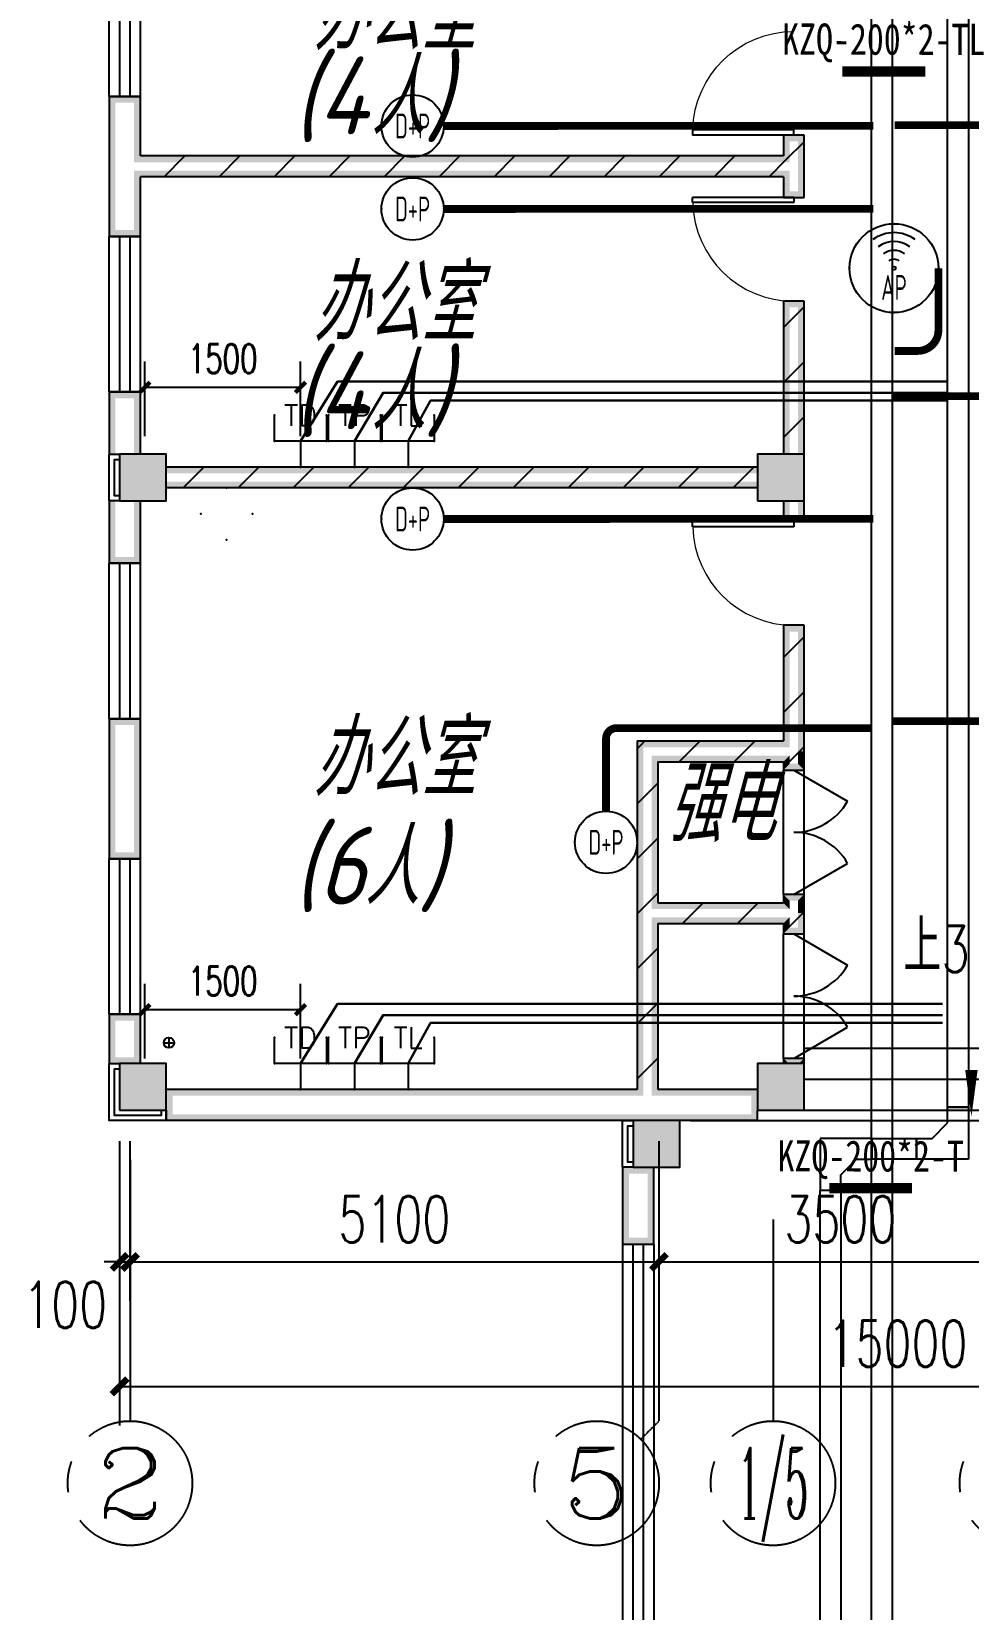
# Model space of a CAD drawing. Extents: x 1241380 to 1952554, y 1012187 to 1766051.
# Drawn here: x 1574716 to 1583749, y 1054050 to 1069263 of the extents above; entities that cross this region are included whole.
import ezdxf
from ezdxf.enums import TextEntityAlignment as Align

# ---------------------------------------------------------------- set-up
doc = ezdxf.new("R2010")
doc.units = 0
doc.linetypes.add('CENTER', pattern=[2, 1.25, -0.25, 0.25, -0.25])
for name, color, linetype in [('1-建筑底图', 8, 'Continuous'), ('AXIS', 251, 'CENTER'), ('AXIS_TEXT', 7, 'Continuous'), ('CABLETRAY_PDS', 4, 'Continuous'), ('EQUIP-插座', 3, 'Continuous'), ('EQUIP-照明', 3, 'Continuous'), ('EQUIP-通讯', 3, 'Continuous'), ('PUB_DIM', 11, 'Continuous'), ('PUB_HATCH', 8, 'Continuous'), ('TEL_DIM', 3, 'Continuous'), ('WIRE-综合布线', 5, 'Continuous'), ('光纤点位', 3, 'Continuous'), ('内网桥架', 1, 'Continuous'), ('抗震支吊架', 2, 'Continuous'), ('排水', 153, 'Continuous'), ('红机电话', 3, 'Continuous'), ('蓝机电话', 3, 'Continuous')]:
    doc.layers.add(name, color=color, linetype=linetype)
doc.layers.add('内网线路', color=1, linetype='Continuous', lineweight=30)
doc.layers.get('EQUIP-插座').off()
doc.styles.add('_TCH_AXIS', font='COMPLEX', dxfattribs={"bigfont": 'GBCBIG'})
doc.styles.add('_TCH_DIM', font='SIMPLEX', dxfattribs={"bigfont": 'GBCBIG'})
doc.styles.add('_TCH_DIM_T3', font='SIMPLEX', dxfattribs={"width": 0.705882, "bigfont": 'GBCBIG'})
doc.styles.add('_TEL_ATTDEF', font='GBENOR', dxfattribs={"width": 0.8, "height": 3, "bigfont": 'GBCBIG'})
doc.styles.add('_TEL_DIM', font='SIMPLEX', dxfattribs={"width": 0.8, "height": 3.5, "bigfont": 'HZTXT'})
doc.styles.add('A_DIM_T3', font='SIMPLEX', dxfattribs={"width": 0.7, "bigfont": 'HZ'})
doc.styles.add('COMPLEX', font='COMPLEX')
doc.styles.add('kzcad', font='', dxfattribs={"width": 0.8})
doc.styles.get("Standard").update_dxf_attribs({"font": 'gbeitc.shx', "bigfont": 'gbcbig.shx'})
doc.styles.get('kzcad').set_extended_font_data('SimSun')
doc.linetypes.add('JIEDI', pattern='A,1.25,-0.25,0.25,-0.25,0.625,["/",Standard,S=0.6,R=0,X=0,Y=-0.3],0.625,-0.25,0.25,-0.25', length=4)
doc.dimstyles.new('_TCH_ARCH&&100', dxfattribs={"dimtxt": 280, "dimasz": 100, "dimexe": 250, "dimexo": 300, "dimgap": 135, "dimtad": 1, "dimdec": 0, "dimzin": 0, "dimdsep": 46, "dimtxsty": 'A_DIM_T3', "dimblk": 'ARCHTICK', "dimcen": 0.09, "dimclrt": 7, "dimazin": 2, "dimtfac": 1, "dimtdec": 0, "dimtix": 1, "dimtmove": 2, "dimatfit": 3, "dimfxl": 100, "dimtolj": 1, "dimtzin": 0, "dimarcsym": 0})
doc.dimstyles.new('_TCH_ARCH&&150', dxfattribs={"dimtxt": 446.25, "dimasz": 150, "dimexe": 375, "dimexo": 450, "dimgap": 189.375, "dimtad": 1, "dimdec": 0, "dimzin": 0, "dimdsep": 46, "dimtxsty": '_TCH_DIM_T3', "dimblk": 'ARCHTICK', "dimcen": 0.09, "dimclrt": 7, "dimazin": 2, "dimtfac": 1, "dimtdec": 0, "dimtix": 1, "dimtmove": 2, "dimatfit": 3, "dimfxl": 1, "dimtolj": 1, "dimtzin": 0, "dimarcsym": 0})
pattern_1 = [(45, (933820.03, 485085.73), (-265.16515, 265.16515), [])]

# ---------------------------------------------------------------- blocks, each defined once
blk = doc.blocks.new('_AXISO')
blk.add_circle((0, 0), 0.5)
at = {"layer": 'AXIS_TEXT', "style": 'COMPLEX', "width": 1.041667}
blk.add_attdef('A', text='', height=0.56, dxfattribs=at).set_placement((-0.25, -0.28), (0.25, -0.28), align=Align.FIT)
blk = doc.blocks.new('_ArchTick')
at = {"color": 0, "linetype": 'ByBlock', "const_width": 0.4}
blk.add_lwpolyline([(-0.5, -0.5), (0.5, 0.5)], dxfattribs=at)
blk = doc.blocks.new('*D96')
at = {"layer": 'Defpoints', "color": 0}
for p in [(931558, 802293), (946558, 802293), (946558, 800679)]:
    blk.add_point(p, dxfattribs=at)
at = {"layer": 'PUB_DIM', "color": 0, "lineweight": -2, "transparency": 16777216}
for p, q in [((931558, 801843), (931558, 800304)), ((946558, 801843), (946558, 800304)), ((931558, 800679), (946558, 800679))]:
    blk.add_line(p, q, dxfattribs=at)
at = {"layer": 'PUB_DIM', "color": 0, "lineweight": -2, "transparency": 16777216, "xscale": 150, "yscale": 150, "zscale": 150, "rotation": 180}
blk.add_blockref('_ArchTick', (931558, 800679), dxfattribs=at)
at = {"layer": 'PUB_DIM', "color": 0, "lineweight": -2, "transparency": 16777216, "xscale": 150, "yscale": 150, "zscale": 150}
blk.add_blockref('_ArchTick', (946558, 800679), dxfattribs=at)
at = {"layer": 'PUB_DIM', "color": 7, "transparency": 16777216, "insert": (939058, 801091), "char_height": 446.2, "attachment_point": 5, "style": '_TCH_DIM_T3'}
blk.add_mtext('\\A1;15000', dxfattribs=at)
blk = doc.blocks.new('*D97')
at = {"layer": 'Defpoints', "color": 0}
for p in [(931558, 803493), (931658, 803493), (931658, 801879)]:
    blk.add_point(p, dxfattribs=at)
at = {"layer": 'PUB_DIM', "color": 0, "lineweight": -2, "transparency": 16777216}
for p, q in [((931558, 803043), (931558, 801504)), ((931658, 803043), (931658, 801504)), ((931558, 801879), (931408, 801879)), ((931558, 801879), (931658, 801879)), ((931658, 801879), (931808, 801879))]:
    blk.add_line(p, q, dxfattribs=at)
at = {"layer": 'PUB_DIM', "color": 0, "lineweight": -2, "transparency": 16777216, "xscale": 150, "yscale": 150, "zscale": 150}
blk.add_blockref('_ArchTick', (931558, 801879), dxfattribs=at)
at = {"layer": 'PUB_DIM', "color": 0, "lineweight": -2, "transparency": 16777216, "xscale": 150, "yscale": 150, "zscale": 150, "rotation": 180}
blk.add_blockref('_ArchTick', (931658, 801879), dxfattribs=at)
at = {"layer": 'PUB_DIM', "color": 7, "transparency": 16777216, "insert": (931033, 801466), "char_height": 446.2, "attachment_point": 5, "style": '_TCH_DIM_T3'}
blk.add_mtext('\\A1;100', dxfattribs=at)
blk = doc.blocks.new('*D98')
at = {"layer": 'Defpoints', "color": 0}
for p in [(931658, 803493), (936758, 803493), (936758, 801879)]:
    blk.add_point(p, dxfattribs=at)
at = {"layer": 'PUB_DIM', "color": 0, "lineweight": -2, "transparency": 16777216}
for p, q in [((931658, 803043), (931658, 801504)), ((936758, 803043), (936758, 801504)), ((931658, 801879), (936758, 801879))]:
    blk.add_line(p, q, dxfattribs=at)
at = {"layer": 'PUB_DIM', "color": 0, "lineweight": -2, "transparency": 16777216, "xscale": 150, "yscale": 150, "zscale": 150, "rotation": 180}
blk.add_blockref('_ArchTick', (931658, 801879), dxfattribs=at)
at = {"layer": 'PUB_DIM', "color": 0, "lineweight": -2, "transparency": 16777216, "xscale": 150, "yscale": 150, "zscale": 150}
blk.add_blockref('_ArchTick', (936758, 801879), dxfattribs=at)
at = {"layer": 'PUB_DIM', "color": 7, "transparency": 16777216, "insert": (934208, 802291), "char_height": 446.2, "attachment_point": 5, "style": '_TCH_DIM_T3'}
blk.add_mtext('\\A1;5100', dxfattribs=at)
blk = doc.blocks.new('*D99')
at = {"layer": 'Defpoints', "color": 0}
for p in [(936758, 803493), (940258, 803493), (940258, 801879)]:
    blk.add_point(p, dxfattribs=at)
at = {"layer": 'PUB_DIM', "color": 0, "lineweight": -2, "transparency": 16777216}
for p, q in [((936758, 803043), (936758, 801504)), ((940258, 803043), (940258, 801504)), ((936758, 801879), (940258, 801879))]:
    blk.add_line(p, q, dxfattribs=at)
at = {"layer": 'PUB_DIM', "color": 0, "lineweight": -2, "transparency": 16777216, "xscale": 150, "yscale": 150, "zscale": 150, "rotation": 180}
blk.add_blockref('_ArchTick', (936758, 801879), dxfattribs=at)
at = {"layer": 'PUB_DIM', "color": 0, "lineweight": -2, "transparency": 16777216, "xscale": 150, "yscale": 150, "zscale": 150}
blk.add_blockref('_ArchTick', (940258, 801879), dxfattribs=at)
at = {"layer": 'PUB_DIM', "color": 7, "transparency": 16777216, "insert": (938508, 802291), "char_height": 446.2, "attachment_point": 5, "style": '_TCH_DIM_T3'}
blk.add_mtext('\\A1;3500', dxfattribs=at)
blk = doc.blocks.new('ng')
at = {"layer": '排水'}
for p, q in [((345991, 781358), (346091, 781358)), ((346041, 781408), (346041, 781308))]:
    blk.add_line(p, q, dxfattribs=at)
blk.add_circle((346041, 781358), 50, dxfattribs=at)
blk = doc.blocks.new('雨水管')
at = {"layer": '排水'}
blk.add_blockref('ng', (585943, -106115), dxfattribs=at)
blk = doc.blocks.new('$DorLib2D$00000001')
at = {"color": 0}
for p, q in [((0.45, 0.975), (0.5, 0.975)), ((0.45, 0), (0.45, 0.975)), ((0.5, 0), (0.5, 0.975)), ((0.5, 0), (0.45, 0))]:
    blk.add_line(p, q, dxfattribs=at)
at = {"color": 0, "lineweight": 13}
blk.add_arc((0.475, 0), 0.975, 91.4693, 180, dxfattribs=at)
blk = doc.blocks.new('$WINLIB2D$00000001')
at = {"color": 0}
for points in [[(-0.5, 0.5), (-0.5, -0.5)], [(-0.5, 0.5), (0.5, 0.5)], [(0.5, -0.5), (0.5, 0.5)], [(0.5, 0.1667), (-0.5, 0.1667)], [(0.5, -0.1667), (-0.5, -0.1667)], [(-0.5, -0.5), (0.5, -0.5)]]:
    blk.add_lwpolyline(points, dxfattribs=at)
blk = doc.blocks.new('$DorLib2D$00000231')
at = {"color": 0}
for p, q in [((-0.5, 0), (-0.25, 0.433)), ((0.5, 0), (0.25, 0.433))]:
    blk.add_line(p, q, dxfattribs=at)
for centre, start, end in [((-0.5, 0), 0, 60), ((0.5, 0), 120, 180)]:
    blk.add_arc(centre, 0.5, start, end, dxfattribs=at)
blk = doc.blocks.new('_FZH')
blk.add_lwpolyline([(-0.5, -0.5), (0.5, -0.5), (0.5, 0.5), (-0.5, 0.5)], close=True)
at = {"layer": 'PUB_HATCH'}
blk.add_solid([(-0.5, -0.5), (0.5, -0.5), (-0.5, 0.5), (0.5, 0.5)], dxfattribs=at)
blk = doc.blocks.new('$equip_U$00000080(win7-PC-wzy)')
blk.add_circle((0, 0.5), 0.5)
for p in [(0, 0.999), (-0.5, 0.5), (0.5, 0.5)]:
    blk.add_point(p)
at = {"color": 7, "style": '_TEL_DIM', "width": 0.7}
blk.add_attdef('$TEXT$', text='', height=0.4, dxfattribs=at).set_placement((0, 0.5), align=Align.MIDDLE_CENTER)
at = {"color": 7, "style": '_TEL_DIM', "flags": 1}
for tag in ['A', 'REMARK']:
    blk.add_attdef(tag, text='', height=0.00002, dxfattribs=at).set_placement((0, 0), align=Align.MIDDLE_CENTER)
blk = doc.blocks.new('$equip_U$00000091(win7-PC-wzy)')
for radius in [0.714, 0.0272]:
    blk.add_circle((0, 0), radius)
for radius in [0.571, 0.428, 0.285, 0.143]:
    blk.add_arc((0, 0), radius, 53.7049, 126.2951)
for p in [(0, 0.714), (-0.714, 0), (0.714, 0), (0, -0.714)]:
    blk.add_point(p)
at = {"color": 7, "style": '_TEL_DIM', "flags": 1}
for tag in ['A', 'REMARK']:
    blk.add_attdef(tag, text='', height=0.00002, dxfattribs=at).set_placement((0, 0), align=Align.MIDDLE_CENTER)
at = {"color": 7, "style": '_TEL_DIM', "width": 0.7}
blk.add_attdef('$TEXT$', text='', height=0.4, dxfattribs=at).set_placement((0, -0.31), align=Align.MIDDLE_CENTER)
blk = doc.blocks.new('$equip$00001239')
for p, q in [((-0.5, 1.05), (-0.5, 1)), ((0.5, 1), (-0.5, 1)), ((0.5, 1.05), (0.5, 1)), ((0.5, 0.5), (-0.5, 0.5)), ((0, 0.5), (0, 0))]:
    blk.add_line(p, q)
blk.add_arc((0, 1), 0.5, 180, 0)
for points in [[(0, 0.75), (-0.433, 0.75), (0, 1), (-0.5, 1)], [(0, 0.567), (-0.25, 0.567), (0, 0.75), (-0.433, 0.75)], [(0, 0.5), (0, 0.5), (0, 0.567), (-0.25, 0.567)]]:
    blk.add_solid(points)
at = {"layer": 'EQUIP-照明'}
for p in [(0, 1), (-0.5, 0.5), (0.5, 0.5), (0, 0)]:
    blk.add_point(p, dxfattribs=at)
at = {"layer": 'EQUIP-照明', "flags": 9}
blk.add_attdef('A', (0, 0), '', height=0.00002, dxfattribs=at)
blk = doc.blocks.new('$equip$00001867')
for p, q in [((-0.5, 0.499), (-0.5, 0.999)), ((0.5, 0.999), (0.5, 0.499)), ((0.5, 0.499), (-0.5, 0.499)), ((0, 0.5), (0, 0))]:
    blk.add_line(p, q)
for p in [(-0.5, 0.999), (0.5, 0.999), (-0.5, 0.499), (0.5, 0.499), (0, 0)]:
    blk.add_point(p)
at = {"color": 7, "style": '_TEL_DIM'}
blk.add_attdef('$TEXT$', text='', height=0.4, dxfattribs=at).set_placement((0, 0.999), align=Align.MIDDLE_CENTER)
at = {"color": 7, "style": '_TEL_DIM', "flags": 1}
blk.add_attdef('A', text='', height=0.00002, dxfattribs=at).set_placement((0, 0), align=Align.MIDDLE_CENTER)
blk = doc.blocks.new('$equip$00002670')
for p, q in [((-0.5, 0.499), (-0.5, 0.999)), ((0.5, 0.999), (0.5, 0.499)), ((0.5, 0.499), (-0.5, 0.499)), ((0, 0.5), (0, 0))]:
    blk.add_line(p, q)
for p in [(-0.5, 0.999), (0.5, 0.999), (-0.5, 0.499), (0.5, 0.499), (0, 0)]:
    blk.add_point(p)
at = {"color": 7, "style": '_TEL_DIM'}
blk.add_attdef('$TEXT$', text='', height=0.4, dxfattribs=at).set_placement((0, 0.999), align=Align.MIDDLE_CENTER)
at = {"color": 7, "style": '_TEL_DIM', "flags": 1}
blk.add_attdef('A', text='', height=0.000025, dxfattribs=at).set_placement((0, 0), align=Align.MIDDLE_CENTER)
blk = doc.blocks.new('*D436')
at = {"layer": 'Defpoints', "color": 0}
for p in [(1577309, 1059833), (1575809, 1059063), (1577309, 1059063)]:
    blk.add_point(p, dxfattribs=at)
at = {"layer": 'TEL_DIM', "color": 0, "lineweight": -2, "transparency": 16777216}
for p, q in [((1575809, 1059363), (1575809, 1060083)), ((1577309, 1059363), (1577309, 1060083)), ((1575809, 1059833), (1577309, 1059833))]:
    blk.add_line(p, q, dxfattribs=at)
at = {"layer": 'TEL_DIM', "color": 0, "lineweight": -2, "transparency": 16777216, "xscale": 100, "yscale": 100, "zscale": 100, "rotation": 180}
blk.add_blockref('_ArchTick', (1575809, 1059833), dxfattribs=at)
at = {"layer": 'TEL_DIM', "color": 0, "lineweight": -2, "transparency": 16777216, "xscale": 100, "yscale": 100, "zscale": 100}
blk.add_blockref('_ArchTick', (1577309, 1059833), dxfattribs=at)
at = {"layer": 'TEL_DIM', "color": 7, "transparency": 16777216, "insert": (1576559, 1060108), "char_height": 280, "attachment_point": 5, "style": 'A_DIM_T3'}
blk.add_mtext('\\A1;1500', dxfattribs=at)
blk = doc.blocks.new('*D437')
at = {"layer": 'Defpoints', "color": 0}
for p in [(1577309, 1065833), (1575809, 1065063), (1577309, 1065063)]:
    blk.add_point(p, dxfattribs=at)
at = {"layer": 'TEL_DIM', "color": 0, "lineweight": -2, "transparency": 16777216}
for p, q in [((1575809, 1065363), (1575809, 1066083)), ((1577309, 1065363), (1577309, 1066083)), ((1575809, 1065833), (1577309, 1065833))]:
    blk.add_line(p, q, dxfattribs=at)
at = {"layer": 'TEL_DIM', "color": 0, "lineweight": -2, "transparency": 16777216, "xscale": 100, "yscale": 100, "zscale": 100, "rotation": 180}
blk.add_blockref('_ArchTick', (1575809, 1065833), dxfattribs=at)
at = {"layer": 'TEL_DIM', "color": 0, "lineweight": -2, "transparency": 16777216, "xscale": 100, "yscale": 100, "zscale": 100}
blk.add_blockref('_ArchTick', (1577309, 1065833), dxfattribs=at)
at = {"layer": 'TEL_DIM', "color": 7, "transparency": 16777216, "insert": (1576559, 1066108), "char_height": 280, "attachment_point": 5, "style": 'A_DIM_T3'}
blk.add_mtext('\\A1;1500', dxfattribs=at)
blk = doc.blocks.new('ERT')
at = {"layer": 'AXIS'}
for p, q in [((931658.2, 802865.3), (931658.2, 800345.8)), ((936758.2, 802865.3), (936758.2, 800345.8)), ((937858.2, 802289.1), (937858.2, 800345.8)), ((936582.5, 800170.1), (936758.2, 800345.8))]:
    blk.add_line(p, q, dxfattribs=at)
ref = blk.add_blockref('_AXISO', (931658.2, 799745.8), dxfattribs=dict(at, xscale=1200, yscale=1200, zscale=1200))
ref.add_attrib('A', '2', dxfattribs={"layer": 'AXIS_TEXT', "height": 678.8, "style": '_TCH_AXIS', "width": 1.5}).set_placement((931318.8, 799406.4), (931997.6, 799406.4), align=Align.FIT)
ref = blk.add_blockref('_AXISO', (936158.2, 799745.8), dxfattribs=dict(at, xscale=1200, yscale=1200, zscale=1200))
ref.add_attrib('A', '5', dxfattribs={"layer": 'AXIS_TEXT', "height": 678.8, "style": '_TCH_AXIS', "width": 1.5}).set_placement((935818.8, 799406.4), (936497.6, 799406.4), align=Align.FIT)
ref = blk.add_blockref('_AXISO', (937858.2, 799745.8), dxfattribs=dict(at, xscale=1200, yscale=1200, zscale=1200))
ref.add_attrib('A', '1/5', dxfattribs={"layer": 'AXIS_TEXT', "height": 678.82, "style": '_TCH_AXIS', "width": 0.411765}).set_placement((937518.8, 799406.4), (938197.6, 799406.4), align=Align.FIT)
ref = blk.add_blockref('_AXISO', (940258.2, 799745.8), dxfattribs=dict(at, xscale=1200, yscale=1200, zscale=1200))
ref.add_attrib('A', '6', dxfattribs={"layer": 'AXIS_TEXT', "height": 678.8, "style": '_TCH_AXIS', "width": 1.5}).set_placement((939918.8, 799406.4), (940597.6, 799406.4), align=Align.FIT)
at = {"layer": 'PUB_DIM'}
dim = blk.add_linear_dim(base=(931658.2, 801878.7), p1=(931558.2, 803492.7), p2=(931658.2, 803492.7), angle=0, dimstyle='_TCH_ARCH&&150', dxfattribs=at)
dim.commit()
dim.dimension.update_dxf_attribs({"geometry": '*D97', "text_midpoint": (931033.2, 801466.2), "dimtype": 161})
for p1, p2, picture, middle in [((931658.2, 803492.7), (936758.2, 803492.7), '*D98', (934208.2, 802291.2)), ((936758.2, 803492.7), (940258.2, 803492.7), '*D99', (938508.2, 802291.2)), ((931558.2, 802292.7), (946558.2, 802292.7), '*D96', (939058.2, 801091.2))]:
    dim = blk.add_aligned_dim(p1=p1, p2=p2, distance=-1614.1, dimstyle='_TCH_ARCH&&150', dxfattribs=at)
    dim.commit()
    dim.dimension.update_dxf_attribs({"geometry": picture, "text_midpoint": middle})
blk = doc.blocks.new('1-二层建筑底图')
at = {"layer": '1-建筑底图'}
for points in [[(1575765, 1113846), (1575465, 1113846), (1575525, 1113786), (1575705, 1113786)], [(1575465, 1113846), (1575465, 1113171), (1575525, 1113171), (1575525, 1113786)], [(1575765, 1113271), (1575765, 1113846), (1575705, 1113786), (1575705, 1113211)], [(1582165, 1113472), (1581965, 1113472), (1582025, 1113412), (1582105, 1113412)], [(1581965, 1113472), (1581965, 1113271), (1582025, 1113211), (1582025, 1113412)], [(1582165, 1113171), (1582165, 1113472), (1582105, 1113412), (1582105, 1113171)], [(1581965, 1113271), (1575765, 1113271), (1575705, 1113211), (1582025, 1113211)], [(1575465, 1113171), (1575465, 1112496), (1575525, 1112556), (1575525, 1113171)], [(1575765, 1112496), (1575765, 1113071), (1575705, 1113131), (1575705, 1112556)], [(1581965, 1113071), (1575765, 1113071), (1575705, 1113131), (1582025, 1113131)], [(1581965, 1113071), (1581965, 1112871), (1582025, 1112931), (1582025, 1113131)], [(1582165, 1112871), (1582165, 1113171), (1582105, 1113171), (1582105, 1112931)], [(1581965, 1112871), (1582165, 1112871), (1582105, 1112931), (1582025, 1112931)], [(1575465, 1112496), (1575765, 1112496), (1575705, 1112556), (1575525, 1112556)], [(1582165, 1111871), (1581965, 1111871), (1582025, 1111811), (1582105, 1111811)], [(1581965, 1110396), (1582025, 1110396), (1582025, 1111811), (1581965, 1111871)], [(1582105, 1110396), (1582165, 1110396), (1582165, 1111871), (1582105, 1111811)], [(1575765, 1110996), (1575465, 1110996), (1575525, 1110936), (1575705, 1110936)], [(1575465, 1110996), (1575465, 1110396), (1575525, 1110396), (1575525, 1110936)], [(1575765, 1110396), (1575765, 1110996), (1575705, 1110936), (1575705, 1110396)], [(1576015, 1110396), (1575565, 1110396), (1575625, 1110336), (1575955, 1110336)], [(1575565, 1110396), (1575565, 1109946), (1575625, 1110006), (1575625, 1110336)], [(1576015, 1109946), (1576015, 1110396), (1575955, 1110336), (1575955, 1110006)], [(1582165, 1110396), (1581715, 1110396), (1581775, 1110336), (1582105, 1110336)], [(1581715, 1110396), (1581715, 1109946), (1581775, 1110006), (1581775, 1110336)], [(1582165, 1109946), (1582165, 1110396), (1582105, 1110336), (1582105, 1110006)], [(1576015, 1110271), (1576015, 1110211), (1581715, 1110211), (1581715, 1110271)], [(1576015, 1110131), (1576015, 1110071), (1581715, 1110071), (1581715, 1110131)], [(1575465, 1109946), (1575465, 1109346), (1575525, 1109406), (1575525, 1109946)], [(1575565, 1109946), (1576015, 1109946), (1575955, 1110006), (1575625, 1110006)], [(1575765, 1109346), (1575765, 1109946), (1575705, 1109946), (1575705, 1109406)], [(1581715, 1109946), (1582165, 1109946), (1582105, 1110006), (1581775, 1110006)], [(1582025, 1109946), (1581965, 1109946), (1581965, 1109746), (1582025, 1109806)], [(1582165, 1109946), (1582105, 1109946), (1582105, 1109806), (1582165, 1109746)], [(1581965, 1109746), (1582165, 1109746), (1582105, 1109806), (1582025, 1109806)], [(1575465, 1109346), (1575765, 1109346), (1575705, 1109406), (1575525, 1109406)], [(1582165, 1108746), (1581965, 1108746), (1582025, 1108686), (1582105, 1108686)], [(1581965, 1108746), (1581965, 1107631), (1582025, 1107571), (1582025, 1108686)], [(1582165, 1107531), (1582165, 1108746), (1582105, 1108686), (1582105, 1107531)], [(1575765, 1107846), (1575465, 1107846), (1575525, 1107786), (1575705, 1107786)], [(1575465, 1107846), (1575465, 1106496), (1575525, 1106556), (1575525, 1107786)], [(1575765, 1106496), (1575765, 1107846), (1575705, 1107786), (1575705, 1106556)], [(1580555, 1107631), (1581965, 1107631), (1582025, 1107571), (1580615, 1107571)], [(1580555, 1107631), (1580555, 1105971), (1580615, 1105971), (1580615, 1107571)], [(1580755, 1107431), (1581965, 1107431), (1582025, 1107491), (1580695, 1107491)], [(1580755, 1107431), (1580755, 1106071), (1580695, 1106011), (1580695, 1107491)], [(1581965, 1107431), (1581965, 1107351), (1582025, 1107411), (1582025, 1107491)], [(1582165, 1107351), (1582165, 1107531), (1582105, 1107531), (1582105, 1107411)], [(1581965, 1107351), (1582165, 1107351), (1582105, 1107411), (1582025, 1107411)], [(1575465, 1106496), (1575765, 1106496), (1575705, 1106556), (1575525, 1106556)], [(1582165, 1106151), (1581965, 1106151), (1582025, 1106091), (1582105, 1106091)], [(1581965, 1106151), (1581965, 1106071), (1582025, 1106011), (1582025, 1106091)], [(1582165, 1105971), (1582165, 1106151), (1582105, 1106091), (1582105, 1105971)], [(1580555, 1105971), (1580555, 1104271), (1580615, 1104211), (1580615, 1105971)], [(1580755, 1106071), (1581965, 1106071), (1582025, 1106011), (1580695, 1106011)], [(1582165, 1105771), (1582165, 1105971), (1582105, 1105971), (1582105, 1105831)], [(1580755, 1105871), (1580755, 1104271), (1580695, 1104211), (1580695, 1105931)], [(1580755, 1105871), (1581965, 1105871), (1582025, 1105931), (1580695, 1105931)], [(1581965, 1105871), (1581965, 1105771), (1582025, 1105831), (1582025, 1105931)], [(1581965, 1105771), (1582165, 1105771), (1582105, 1105831), (1582025, 1105831)], [(1575765, 1104996), (1575465, 1104996), (1575525, 1104936), (1575705, 1104936)], [(1575465, 1104996), (1575465, 1104521), (1575525, 1104581), (1575525, 1104936)], [(1575765, 1104521), (1575765, 1104996), (1575705, 1104936), (1575705, 1104581)], [(1575465, 1104521), (1575765, 1104521), (1575705, 1104581), (1575525, 1104581)], [(1576015, 1104521), (1575565, 1104521), (1575625, 1104461), (1575955, 1104461)], [(1575565, 1104521), (1575565, 1104071), (1575625, 1104131), (1575625, 1104461)], [(1576015, 1104071), (1576015, 1104521), (1575955, 1104461), (1575955, 1104131)], [(1582165, 1104521), (1581715, 1104521), (1581775, 1104461), (1582105, 1104461)], [(1581715, 1104521), (1581715, 1104071), (1581775, 1104131), (1581775, 1104461)], [(1582015, 1104521), (1582115, 1104521), (1582165, 1104571), (1581965, 1104571)], [(1581965, 1104521), (1582015, 1104521), (1581965, 1104571)], [(1582165, 1104071), (1582165, 1104521), (1582105, 1104461), (1582105, 1104131)], [(1582115, 1104521), (1582165, 1104521), (1582165, 1104571)], [(1580555, 1104271), (1576015, 1104271), (1576015, 1104211), (1580615, 1104211)], [(1576015, 1103971), (1576075, 1103971), (1576075, 1104271), (1576015, 1104271)], [(1581715, 1104271), (1580755, 1104271), (1580695, 1104211), (1581715, 1104211)], [(1581715, 1103971), (1581715, 1104271), (1581655, 1104271), (1581655, 1103971)], [(1575565, 1104071), (1576015, 1104071), (1575955, 1104131), (1575625, 1104131)], [(1580655, 1103971), (1580655, 1104031), (1576015, 1104031), (1576015, 1103971)], [(1581715, 1103971), (1581715, 1104031), (1580655, 1104031), (1580655, 1103971)], [(1581715, 1104071), (1582165, 1104071), (1582105, 1104131), (1581775, 1104131)], [(1580965, 1103971), (1580515, 1103971), (1580575, 1103911), (1580905, 1103911)], [(1580515, 1103971), (1580515, 1103521), (1580575, 1103581), (1580575, 1103911)], [(1580965, 1103521), (1580965, 1103971), (1580905, 1103911), (1580905, 1103581)], [(1580515, 1103521), (1580965, 1103521), (1580905, 1103581), (1580575, 1103581)], [(1580415, 1103521), (1580415, 1102781), (1580475, 1102841), (1580475, 1103461)], [(1580715, 1103521), (1580415, 1103521), (1580475, 1103461), (1580655, 1103461)], [(1580715, 1102781), (1580715, 1103521), (1580655, 1103461), (1580655, 1102841)], [(1580415, 1102781), (1580715, 1102781), (1580655, 1102841), (1580475, 1102841)]]:
    blk.add_hatch(color=256, dxfattribs=at).paths.add_polyline_path(points)
h = blk.add_hatch(dxfattribs=at)
h.set_pattern_fill('普通砖', color=256, scale=150, style=0)
h.set_pattern_definition(pattern_1)
h.paths.add_polyline_path([(1582032, 1113171), (1582165, 1113171), (1582165, 1113472), (1581965, 1113472), (1581965, 1113271), (1582025, 1113211)])
h = blk.add_hatch(dxfattribs=at)
h.set_pattern_fill('普通砖', color=256, scale=150, style=0)
h.set_pattern_definition(pattern_1)
h.paths.add_polyline_path([(1582032, 1113171), (1582025, 1113211), (1581965, 1113271), (1575765, 1113271), (1575665, 1113171), (1575765, 1113071), (1581965, 1113071), (1582025, 1113131)])
h = blk.add_hatch(dxfattribs=at)
h.set_pattern_fill('普通砖', color=256, scale=150, style=0)
h.set_pattern_definition(pattern_1)
h.paths.add_polyline_path([(1582025, 1113131), (1581965, 1113071), (1581965, 1112871), (1582165, 1112871), (1582165, 1113171), (1582032, 1113171)])
h = blk.add_hatch(dxfattribs=at)
h.set_pattern_fill('普通砖', color=256, scale=150, style=0)
h.set_pattern_definition(pattern_1)
h.paths.add_polyline_path([(1581965, 1110396), (1582165, 1110396), (1582165, 1111871), (1581965, 1111871)])
h = blk.add_hatch(dxfattribs=at)
h.set_pattern_fill('普通砖', color=256, scale=150, style=0)
h.set_pattern_definition(pattern_1)
h.paths.add_polyline_path([(1576015, 1110271), (1576015, 1110071), (1581715, 1110071), (1581715, 1110271)])
h = blk.add_hatch(dxfattribs=at)
h.set_pattern_fill('普通砖', color=256, scale=150, style=0)
h.set_pattern_definition(pattern_1)
h.paths.add_polyline_path([(1582165, 1109946), (1581965, 1109946), (1581965, 1109746), (1582165, 1109746)])
h = blk.add_hatch(dxfattribs=at)
h.set_pattern_fill('普通砖', color=256, scale=150, style=0)
h.set_pattern_definition(pattern_1)
h.paths.add_polyline_path([(1582032, 1107531), (1582165, 1107531), (1582165, 1108746), (1581965, 1108746), (1581965, 1107631), (1582025, 1107571)])
h = blk.add_hatch(dxfattribs=at)
h.set_pattern_fill('普通砖', color=256, scale=150, style=0)
h.set_pattern_definition(pattern_1)
h.paths.add_polyline_path([(1580555, 1107631), (1580755, 1107431), (1581965, 1107431), (1582025, 1107491), (1582032, 1107531), (1582025, 1107571), (1581965, 1107631)])
h = blk.add_hatch(dxfattribs=at)
h.set_pattern_fill('普通砖', color=256, scale=150, style=0)
h.set_pattern_definition(pattern_1)
h.paths.add_polyline_path([(1580755, 1107431), (1580555, 1107631), (1580555, 1105971), (1580688, 1105971), (1580695, 1106011), (1580755, 1106071)])
h = blk.add_hatch(dxfattribs=at)
h.set_pattern_fill('普通砖', color=256, scale=150, style=0)
h.set_pattern_definition(pattern_1)
h.paths.add_polyline_path([(1582025, 1107491), (1581965, 1107431), (1581965, 1107351), (1582165, 1107351), (1582165, 1107531), (1582032, 1107531)])
h = blk.add_hatch(dxfattribs=at)
h.set_pattern_fill('普通砖', color=256, scale=150, style=0)
h.set_pattern_definition(pattern_1)
h.paths.add_polyline_path([(1582032, 1105971), (1582165, 1105971), (1582165, 1106151), (1581965, 1106151), (1581965, 1106071), (1582025, 1106011)])
h = blk.add_hatch(dxfattribs=at)
h.set_pattern_fill('普通砖', color=256, scale=150, style=0)
h.set_pattern_definition(pattern_1)
h.paths.add_polyline_path([(1580688, 1105971), (1580555, 1105971), (1580555, 1104271), (1580655, 1104171), (1580755, 1104271), (1580755, 1105871), (1580695, 1105931)])
h = blk.add_hatch(dxfattribs=at)
h.set_pattern_fill('普通砖', color=256, scale=150, style=0)
h.set_pattern_definition(pattern_1)
h.paths.add_polyline_path([(1580688, 1105971), (1580695, 1105931), (1580755, 1105871), (1581965, 1105871), (1582025, 1105931), (1582032, 1105971), (1582025, 1106011), (1581965, 1106071), (1580755, 1106071), (1580695, 1106011)])
h = blk.add_hatch(dxfattribs=at)
h.set_pattern_fill('普通砖', color=256, scale=150, style=0)
h.set_pattern_definition(pattern_1)
h.paths.add_polyline_path([(1582025, 1105931), (1581965, 1105871), (1581965, 1105771), (1582165, 1105771), (1582165, 1105971), (1582032, 1105971)])
h = blk.add_hatch(dxfattribs=at)
h.set_pattern_fill('普通砖', color=256, scale=150, style=0)
h.set_pattern_definition(pattern_1)
h.paths.add_polyline_path([(1581965, 1104521), (1582165, 1104521), (1582165, 1104571), (1581965, 1104571)])
for p, q in [((1575765, 1113846), (1575465, 1113846)), ((1575465, 1113846), (1575465, 1113171)), ((1575765, 1113271), (1575765, 1113846)), ((1582165, 1113472), (1581965, 1113472)), ((1581965, 1113472), (1581965, 1113271)), ((1582165, 1113171), (1582165, 1113472)), ((1581965, 1113271), (1575765, 1113271)), ((1575465, 1113171), (1575465, 1112496)), ((1582165, 1112871), (1582165, 1113171)), ((1575765, 1112496), (1575765, 1113071)), ((1581965, 1113071), (1575765, 1113071)), ((1581965, 1113071), (1581965, 1112871)), ((1581965, 1112871), (1582165, 1112871)), ((1575465, 1112496), (1575765, 1112496)), ((1582165, 1111871), (1581965, 1111871)), ((1581965, 1111871), (1581965, 1110396)), ((1582165, 1110396), (1582165, 1111871)), ((1575765, 1110996), (1575465, 1110996)), ((1575465, 1110996), (1575465, 1110396)), ((1575765, 1110396), (1575765, 1110996)), ((1581715, 1110271), (1576015, 1110271)), ((1581715, 1110071), (1576015, 1110071)), ((1575465, 1109946), (1575465, 1109346)), ((1575765, 1109346), (1575765, 1109946)), ((1581965, 1109946), (1581965, 1109746)), ((1582165, 1109746), (1582165, 1109946)), ((1581965, 1109746), (1582165, 1109746)), ((1575465, 1109346), (1575765, 1109346)), ((1582165, 1108746), (1581965, 1108746)), ((1581965, 1108746), (1581965, 1107631)), ((1582165, 1107531), (1582165, 1108746)), ((1575765, 1107846), (1575465, 1107846)), ((1575465, 1107846), (1575465, 1106496)), ((1575765, 1106496), (1575765, 1107846)), ((1580555, 1107631), (1581965, 1107631)), ((1580555, 1107631), (1580555, 1105971)), ((1582165, 1107351), (1582165, 1107531)), ((1580755, 1107431), (1581965, 1107431)), ((1580755, 1107431), (1580755, 1106071)), ((1581965, 1107431), (1581965, 1107351)), ((1581965, 1107351), (1582165, 1107351)), ((1581965, 1106151), (1581965, 1107351)), ((1582165, 1106151), (1582165, 1107351)), ((1575465, 1106496), (1575765, 1106496)), ((1582165, 1106151), (1581965, 1106151)), ((1581965, 1106151), (1581965, 1106071)), ((1582165, 1105971), (1582165, 1106151)), ((1580555, 1105971), (1580555, 1104271)), ((1580755, 1106071), (1581965, 1106071)), ((1582165, 1105771), (1582165, 1105971)), ((1580755, 1105871), (1580755, 1104271)), ((1580755, 1105871), (1581965, 1105871)), ((1581965, 1105871), (1581965, 1105771)), ((1581965, 1104571), (1581965, 1105771)), ((1581965, 1105771), (1582165, 1105771)), ((1582165, 1104571), (1582165, 1105771)), ((1575765, 1104996), (1575465, 1104996)), ((1575465, 1104996), (1575465, 1104521)), ((1575765, 1104521), (1575765, 1104996)), ((1582165, 1104671), (1584065, 1104671)), ((1575465, 1104521), (1575565, 1104521)), ((1582165, 1104571), (1581965, 1104571)), ((1581965, 1104571), (1581965, 1104521)), ((1582165, 1104521), (1582165, 1104571)), ((1582165, 1104371), (1584115, 1104371)), ((1580555, 1104271), (1576015, 1104271)), ((1581715, 1104271), (1580755, 1104271)), ((1576015, 1103971), (1576015, 1104071)), ((1581715, 1103971), (1581715, 1104071)), ((1582165, 1104071), (1584090, 1104071)), ((1580655, 1103971), (1576015, 1103971)), ((1581715, 1103971), (1580655, 1103971)), ((1581065, 1103971), (1584115, 1103971)), ((1580415, 1103521), (1580415, 1102781)), ((1580515, 1103521), (1580415, 1103521)), ((1580715, 1102781), (1580715, 1103521)), ((1580415, 1102781), (1580715, 1102781))]:
    blk.add_line(p, q, dxfattribs=at)
for points in [[(1575565, 1109946), (1575465, 1109946), (1575465, 1110396), (1575565, 1110396)], [(1575565, 1109996), (1575515, 1109996), (1575515, 1110346), (1575565, 1110346)], [(1576015, 1104071), (1576015, 1103971), (1575465, 1103971), (1575465, 1104521), (1575565, 1104521)], [(1575965, 1104071), (1575965, 1104021), (1575515, 1104021), (1575515, 1104471), (1575565, 1104471)], [(1580515, 1103521), (1580415, 1103521), (1580415, 1103971), (1580515, 1103971)], [(1580515, 1103571), (1580465, 1103571), (1580465, 1103921), (1580515, 1103921)]]:
    blk.add_lwpolyline(points, dxfattribs=at)
blk.add_lwpolyline([(1583778, 1105396, 0, 0, 0), (1583778, 1105396, 0, 0, 0), (1583778, 1104009, 0, 120, 0), (1583778, 1104459, 0, 0, 0)], format="xyseb", dxfattribs=at)
for name, p in [('ERT', (644007, 300729)), ('雨水管', (644057, 429479))]:
    blk.add_blockref(name, p, dxfattribs=at)
for name, p, xscale, yscale, zscale, rotation in [('$WINLIB2D$00000001', (1575615, 1114596), 1500, 300, 1500, 90), ('$DorLib2D$00000001', (1582065, 1113972), -1000, 1000, -1000, 90), ('$DorLib2D$00000001', (1582065, 1112371), 1000, 1000, 1000, 90), ('$WINLIB2D$00000001', (1575615, 1111746), 1500, 300, 1500, 90), ('_FZH', (1575790, 1110171), 449.9999998612329, 449.9999998612329, 449.9999998612329, 8.878653025389045e-09), ('_FZH', (1581940, 1110171), 449.9999998612329, 449.9999998612329, 449.9999998612329, 8.878653025389045e-09), ('$DorLib2D$00000001', (1582065, 1109246), 1000, 1000, 1000, 90.00000000000249), ('$WINLIB2D$00000001', (1575615, 1108596), 1500, 300, 1500, 90), ('$DorLib2D$00000231', (1582065, 1106751), -1200, -1200, 200, 90), ('$WINLIB2D$00000001', (1575615, 1105746), 1500, 300, 1500, 90), ('$DorLib2D$00000231', (1582065, 1105171), -1200, -1200, 200, 90), ('_FZH', (1575790, 1104296), 449.9999998612329, 449.9999998612329, 449.9999998612329, 8.878653025389045e-09), ('_FZH', (1581940, 1104296), 449.9999998612329, 449.9999998612329, 449.9999998612329, 8.878653025389045e-09), ('_FZH', (1580740, 1103746), 449.9999998612329, 449.9999998612329, 449.9999998612329, 8.878653025389045e-09), ('$WINLIB2D$00000001', (1580565, 1100711), -4140, 300, -4140, 90)]:
    blk.add_blockref(name, p, dxfattribs=dict(at, xscale=xscale, yscale=yscale, zscale=zscale, rotation=rotation))
for s, height, p in [('办公室', 723.4, (1577427, 1114294)), ('(4', 750, (1577233, 1113479)), ('人', 723, (1577983, 1113479)), (')', 750, (1578510, 1113479)), ('办公室', 723.4, (1577427, 1111490)), ('(4', 750, (1577233, 1110636)), (')', 750, (1578510, 1110636)), ('人', 723, (1577983, 1110636)), ('办公室', 723.4, (1577427, 1107104)), ('强电', 723.4, (1580833, 1106662)), ('(6', 750, (1577233, 1106055)), (')', 750, (1578447, 1106055)), ('人', 723, (1577921, 1106055))]:
    blk.add_text(s, height=height, dxfattribs=at).set_placement(p)
at = {"layer": '1-建筑底图', "style": '_TCH_DIM'}
blk.add_text('上', height=506, dxfattribs=at).set_placement((1583122, 1105402))
at = {"layer": '1-建筑底图', "style": '_TCH_DIM', "width": 0.705882}
blk.add_text('3', height=446, dxfattribs=at).set_placement((1583490, 1105402))

msp = doc.modelspace()

# ---------------------------------------------------------------- linework, layer by layer
at = {"layer": 'CABLETRAY_PDS'}
for p, q in [((1582815, 1040888.9), (1582815, 1088526.7)), ((1583015, 1088526.7), (1583015, 1040888.9))]:
    msp.add_line(p, q, dxfattribs=at)
at = {"layer": 'WIRE-综合布线', "linetype": 'Continuous', "const_width": 75}
for points in [[(1578689.7, 1068352.2), (1582831.9, 1068354.4)], [(1583038.1, 1068360.6), (1587590.4, 1068363)], [(1578689.7, 1067552.2), (1582832.3, 1067554.4)], [(1583459.8, 1066383.4), (1583459.8, 1066981.5)], [(1583039.2, 1066183.2), (1583259.9, 1066183.4)], [(1583015, 1065746.4), (1584265, 1065747)], [(1578689.7, 1064563), (1582832.3, 1064565.1)], [(1583015, 1062614.7), (1587223.8, 1062614.7)]]:
    msp.add_lwpolyline(points, dxfattribs=at)
msp.add_lwpolyline([(1583259.9, 1066183.4, 0.4140639), (1583459.8, 1066383.4)], format="xyb", dxfattribs=at)
at = {"layer": 'WIRE-综合布线', "const_width": 75}
msp.add_lwpolyline([(1580355, 1062547.1, 0.4142136), (1580255, 1062447.1)], format="xyb", dxfattribs=at)
for points in [[(1580255, 1061745.4), (1580255, 1062447.1)], [(1580355, 1062547.1), (1582815, 1062547.1)]]:
    msp.add_lwpolyline(points, dxfattribs=at)
at = {"layer": '内网桥架'}
for p, q in [((1583548.7, 1058891.5), (1583548.7, 1112528.7)), ((1583748.7, 1112528.7), (1583748.7, 1058891.5)), ((1583748.7, 1058891.5), (1583548.7, 1058891.5)), ((1583548.7, 1058741.5), (1583548.7, 1058891.5)), ((1583548.7, 1058891.5), (1583748.7, 1058891.5)), ((1583748.7, 1058891.5), (1583748.7, 1058391.5)), ((1583398.7, 1058591.5), (1583548.7, 1058741.5)), ((1582819.8, 1058591.5), (1582319.8, 1058591.5)), ((1582319.8, 1058591.5), (1582319.8, 1058091.5)), ((1582819.8, 1058391.5), (1582819.8, 1058591.5)), ((1582819.8, 1058591.5), (1583248.7, 1058591.5)), ((1582819.8, 1058391.5), (1582819.8, 1058591.5)), ((1583248.7, 1058591.5), (1583248.7, 1058391.5)), ((1583248.7, 1058391.5), (1583248.7, 1058591.5)), ((1583248.7, 1058591.5), (1583398.7, 1058591.5)), ((1582519.8, 1058241.5), (1582669.8, 1058391.5)), ((1582669.8, 1058391.5), (1582819.8, 1058391.5)), ((1583248.7, 1058391.5), (1582819.8, 1058391.5)), ((1583748.7, 1058391.5), (1583248.7, 1058391.5)), ((1582519.8, 1058091.5), (1582519.8, 1058241.5)), ((1582319.8, 1058091.5), (1582519.8, 1058091.5)), ((1582319.8, 1058091.5), (1582519.8, 1058091.5)), ((1582319.8, 1040582.2), (1582319.8, 1058091.5)), ((1582519.8, 1058091.5), (1582519.8, 1040582.2))]:
    msp.add_line(p, q, dxfattribs=at)
at = {"layer": '内网线路'}
for points in [[(1577309, 1065312.8), (1577664.5, 1065887.9), (1583549.8, 1065887.9)], [(1577829, 1065313), (1578105.1, 1065780.3), (1583549.8, 1065780.3)], [(1578347.3, 1065312.8), (1578562.9, 1065706.9), (1583549.8, 1065706.9)], [(1577309, 1059312.8), (1577664.5, 1059887.9), (1583499.8, 1059887.9)], [(1577829, 1059313), (1578105.1, 1059780.3), (1583499.8, 1059780.3)], [(1578347.3, 1059312.8), (1578562.9, 1059706.9), (1583499.8, 1059706.9)]]:
    msp.add_lwpolyline(points, dxfattribs=at)
at = {"layer": '抗震支吊架', "color": 2, "const_width": 100}
for points in [[(1582532.6, 1068879.1), (1583332.6, 1068879.1)], [(1582406.6, 1058112.1), (1583206.6, 1058112.1)]]:
    msp.add_lwpolyline(points, dxfattribs=at)

# ---------------------------------------------------------------- block references
at = {"layer": '1-建筑底图', "linetype": 'JIEDI'}
msp.add_blockref('1-二层建筑底图', (0, -45207.9), dxfattribs=at)
at = {"layer": 'EQUIP-插座', "xscale": 500, "yscale": 500, "zscale": 500, "rotation": 180}
msp.add_blockref('$equip$00001239', (1576597, 1064863.3), dxfattribs=at)
at = {"layer": 'EQUIP-通讯', "linetype": 'JIEDI'}
ref = msp.add_blockref('$equip_U$00000080(win7-PC-wzy)', (1578390, 1068052.5), dxfattribs=dict(at, xscale=600, yscale=600, zscale=600))
ref.add_attrib('$TEXT$', 'D+P', dxfattribs={"layer": '0', "color": 7, "height": 240, "style": '_TEL_ATTDEF', "width": 0.7}).set_placement((1578390, 1068352.2), align=Align.MIDDLE_CENTER)
ref = msp.add_blockref('$equip_U$00000080(win7-PC-wzy)', (1578390, 1067252.5), dxfattribs=dict(at, xscale=600, yscale=600, zscale=600))
ref.add_attrib('$TEXT$', 'D+P', dxfattribs={"layer": '0', "color": 7, "height": 240, "style": '_TEL_ATTDEF', "width": 0.7}).set_placement((1578390, 1067552.2), align=Align.MIDDLE_CENTER)
ref = msp.add_blockref('$equip_U$00000091(win7-PC-wzy)', (1583031.6, 1066981.5), dxfattribs=dict(at, xscale=600, yscale=600, zscale=600))
ref.add_attrib('$TEXT$', 'AP', dxfattribs={"layer": '0', "color": 7, "height": 240, "style": '_TEL_ATTDEF', "width": 0.7}).set_placement((1583031.6, 1066795.3), align=Align.MIDDLE_CENTER)
ref = msp.add_blockref('$equip_U$00000080(win7-PC-wzy)', (1578390, 1064263.3), dxfattribs=dict(at, xscale=600, yscale=600, zscale=600))
ref.add_attrib('$TEXT$', 'D+P', dxfattribs={"layer": '0', "color": 7, "height": 240, "style": '_TEL_ATTDEF', "width": 0.7}).set_placement((1578390, 1064563), align=Align.MIDDLE_CENTER)
ref = msp.add_blockref('$equip_U$00000080(win7-PC-wzy)', (1580255, 1061146), dxfattribs=dict(at, xscale=600, yscale=600, zscale=600))
ref.add_attrib('$TEXT$', 'D+P', dxfattribs={"layer": '0', "color": 7, "height": 240, "style": '_TEL_ATTDEF', "width": 0.7}).set_placement((1580255, 1061445.7), align=Align.MIDDLE_CENTER)
at = {"layer": '光纤点位', "xscale": 500, "yscale": 500, "zscale": 500}
for p in [(1577309, 1065063.3), (1577309, 1059063.3)]:
    msp.add_blockref('$equip$00002670', p, dxfattribs=at).add_auto_attribs({'$TEXT$': 'TD'})
at = {"layer": '红机电话', "xscale": 500, "yscale": 500, "zscale": 500}
for p in [(1577829, 1065063.3), (1577829, 1059063.3)]:
    msp.add_blockref('$equip$00001867', p, dxfattribs=at).add_auto_attribs({'$TEXT$': 'TP'})
at = {"layer": '蓝机电话', "xscale": 500, "yscale": 500, "zscale": 500}
for p in [(1578347.3, 1065063.3), (1578347.3, 1059063.3)]:
    msp.add_blockref('$equip$00001867', p, dxfattribs=at).add_auto_attribs({'$TEXT$': 'TL'})

# ---------------------------------------------------------------- texts
at = {"layer": '抗震支吊架', "color": 2, "style": 'kzcad', "width": 0.8}
for s, p in [('KZQ-200*2-TL', (1582932.6, 1069039.1)), ('KZQ-200*2-T', (1582806.6, 1058272.1))]:
    msp.add_text(s, height=300, rotation=359.88539, dxfattribs=at).set_placement(p, align=Align.CENTER)

# ---------------------------------------------------------------- dimensions: what is measured, and where the dimension line sits
at = {"layer": 'TEL_DIM'}
for p1, p2, picture, middle in [((1575809, 1065063.3), (1577309, 1065063.3), '*D437', (1576559, 1066108.1)), ((1575809, 1059063.3), (1577309, 1059063.3), '*D436', (1576559, 1060108.1))]:
    dim = msp.add_aligned_dim(p1=p1, p2=p2, distance=769.9, dimstyle='_TCH_ARCH&&100', dxfattribs=at)
    dim.commit()
    dim.dimension.update_dxf_attribs({"geometry": picture, "text_midpoint": middle})

doc.saveas('drawing.dxf')
